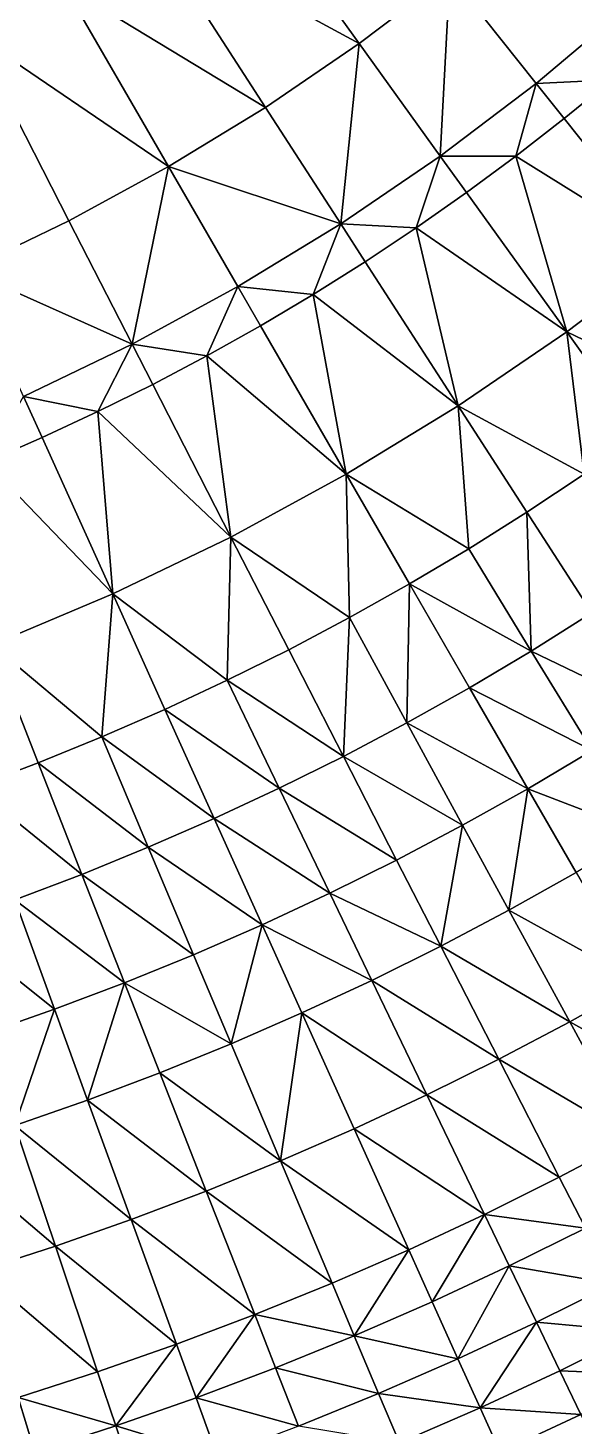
# Model space of a CAD drawing. Header units: millimetres. Extents: x -3750 to 5350, y -3750 to 3750.
# Drawn here: x 669 to 1035, y -2167 to -1229 of the extents above; entities that cross this region are included whole.
import ezdxf

# ---------------------------------------------------------------- set-up
doc = ezdxf.new("R2010")
doc.units = ezdxf.units.MM
doc.header["$MEASUREMENT"] = 0
doc.layers.add('MESH_3D', color=2, linetype='CONTINUOUS')

msp = doc.modelspace()

# ---------------------------------------------------------------- linework, layer by layer
at = {"layer": 'MESH_3D'}
for points in [[(925.34, 3634.04, 32500), (-2410.45, 2872.67, 32500), (3378.63, -1627.06, 32500)], [(925.34, 3634.04, 32500), (3378.63, -1627.06, 32500), (3634.04, -925.34, 32500)], [(3378.63, -1627.06, 32500), (-2410.45, 2872.67, 32500), (-1955.38, -3199.84, 32500)], [(692.95, -1200.22, -1040.35), (632.26, -1233.27, -1040.35), (563.35, -1098.86, -1086.87)], [(891.27, -1239.68, -989.8), (751.91, -1164.19, -1040.35), (809.01, -1125.26, -1040.35)], [(951.96, -1193.72, -989.8), (891.27, -1239.68, -989.8), (809.01, -1125.26, -1040.35)], [(828.37, -1282.57, -989.8), (692.95, -1200.22, -1040.35), (751.91, -1164.19, -1040.35)], [(891.27, -1239.68, -989.8), (828.37, -1282.57, -989.8), (751.91, -1164.19, -1040.35)], [(763.41, -1322.27, -989.8), (632.26, -1233.27, -1040.35), (692.95, -1200.22, -1040.35)], [(828.37, -1282.57, -989.8), (763.41, -1322.27, -989.8), (692.95, -1200.22, -1040.35)], [(945.54, -1315.16, -952.14), (891.27, -1239.68, -989.8), (951.96, -1193.72, -989.8)], [(1009.92, -1266.4, -952.14), (945.54, -1315.16, -952.14), (951.96, -1193.72, -989.8)], [(1071.79, -1214.48, -952.14), (1009.92, -1266.4, -952.14), (951.96, -1193.72, -989.8)], [(1071.79, -1214.48, -952.14), (1060.6, -1263.97, -939.08), (1009.92, -1266.4, -952.14)], [(696.55, -1358.67, -989.8), (627.96, -1391.71, -989.8), (632.26, -1233.27, -1040.35)], [(763.41, -1322.27, -989.8), (696.55, -1358.67, -989.8), (632.26, -1233.27, -1040.35)], [(878.81, -1360.66, -952.14), (828.37, -1282.57, -989.8), (891.27, -1239.68, -989.8)], [(945.54, -1315.16, -952.14), (878.81, -1360.66, -952.14), (891.27, -1239.68, -989.8)], [(1009.92, -1266.4, -952.14), (1060.6, -1263.97, -939.08), (1028.76, -1290.02, -939.08)], [(1100.51, -1380, -885.22), (1028.76, -1290.02, -939.08), (1060.6, -1263.97, -939.08)], [(1009.92, -1266.4, -952.14), (996.28, -1315.27, -939.08), (945.54, -1315.16, -952.14)], [(1009.92, -1266.4, -952.14), (1028.76, -1290.02, -939.08), (996.28, -1315.27, -939.08)], [(878.81, -1360.66, -952.14), (763.41, -1322.27, -989.8), (828.37, -1282.57, -989.8)], [(1100.51, -1380, -885.22), (996.28, -1315.27, -939.08), (1028.76, -1290.02, -939.08)], [(945.54, -1315.16, -952.14), (929.48, -1363.29, -939.08), (878.81, -1360.66, -952.14)], [(945.54, -1315.16, -952.14), (963.18, -1339.7, -939.08), (929.48, -1363.29, -939.08)], [(945.54, -1315.16, -952.14), (996.28, -1315.27, -939.08), (963.18, -1339.7, -939.08)], [(1030.36, -1433.14, -885.22), (963.18, -1339.7, -939.08), (996.28, -1315.27, -939.08)], [(1100.51, -1380, -885.22), (1030.36, -1433.14, -885.22), (996.28, -1315.27, -939.08)], [(738.96, -1441.4, -952.14), (696.55, -1358.67, -989.8), (763.41, -1322.27, -989.8)], [(809.89, -1402.77, -952.14), (738.96, -1441.4, -952.14), (763.41, -1322.27, -989.8)], [(878.81, -1360.66, -952.14), (809.89, -1402.77, -952.14), (763.41, -1322.27, -989.8)], [(1030.36, -1433.14, -885.22), (929.48, -1363.29, -939.08), (963.18, -1339.7, -939.08)], [(738.96, -1441.4, -952.14), (627.96, -1391.71, -989.8), (696.55, -1358.67, -989.8)], [(878.81, -1360.66, -952.14), (860.37, -1407.93, -939.08), (809.89, -1402.77, -952.14)], [(878.81, -1360.66, -952.14), (895.2, -1386.04, -939.08), (860.37, -1407.93, -939.08)], [(878.81, -1360.66, -952.14), (929.48, -1363.29, -939.08), (895.2, -1386.04, -939.08)], [(957.64, -1482.71, -885.22), (895.2, -1386.04, -939.08), (929.48, -1363.29, -939.08)], [(1030.36, -1433.14, -885.22), (957.64, -1482.71, -885.22), (929.48, -1363.29, -939.08)], [(957.64, -1482.71, -885.22), (860.37, -1407.93, -939.08), (895.2, -1386.04, -939.08)], [(1100.51, -1380, -885.22), (1117.04, -1474.7, -840.76), (1030.36, -1433.14, -885.22)], [(738.96, -1441.4, -952.14), (666.19, -1476.44, -952.14), (627.96, -1391.71, -989.8)], [(809.89, -1402.77, -952.14), (789.12, -1449.07, -939.08), (738.96, -1441.4, -952.14)], [(809.89, -1402.77, -952.14), (825, -1428.94, -939.08), (789.12, -1449.07, -939.08)], [(809.89, -1402.77, -952.14), (860.37, -1407.93, -939.08), (825, -1428.94, -939.08)], [(882.54, -1528.61, -885.22), (825, -1428.94, -939.08), (860.37, -1407.93, -939.08)], [(957.64, -1482.71, -885.22), (882.54, -1528.61, -885.22), (860.37, -1407.93, -939.08)], [(882.54, -1528.61, -885.22), (789.12, -1449.07, -939.08), (825, -1428.94, -939.08)], [(1030.36, -1433.14, -885.22), (1042.14, -1528.54, -840.76), (957.64, -1482.71, -885.22)], [(1030.36, -1433.14, -885.22), (1079.93, -1502.09, -840.76), (1042.14, -1528.54, -840.76)], [(1030.36, -1433.14, -885.22), (1117.04, -1474.7, -840.76), (1079.93, -1502.09, -840.76)], [(738.96, -1441.4, -952.14), (715.91, -1486.6, -939.08), (666.19, -1476.44, -952.14)], [(738.96, -1441.4, -952.14), (752.75, -1468.29, -939.08), (715.91, -1486.6, -939.08)], [(738.96, -1441.4, -952.14), (789.12, -1449.07, -939.08), (752.75, -1468.29, -939.08)], [(805.25, -1570.7, -885.22), (752.75, -1468.29, -939.08), (789.12, -1449.07, -939.08)], [(882.54, -1528.61, -885.22), (805.25, -1570.7, -885.22), (789.12, -1449.07, -939.08)], [(805.25, -1570.7, -885.22), (715.91, -1486.6, -939.08), (752.75, -1468.29, -939.08)], [(666.19, -1476.44, -952.14), (678.62, -1503.98, -939.08), (640.92, -1520.44, -939.08)], [(666.19, -1476.44, -952.14), (715.91, -1486.6, -939.08), (678.62, -1503.98, -939.08)], [(725.96, -1608.88, -885.22), (678.62, -1503.98, -939.08), (715.91, -1486.6, -939.08)], [(805.25, -1570.7, -885.22), (725.96, -1608.88, -885.22), (715.91, -1486.6, -939.08)], [(957.64, -1482.71, -885.22), (964.66, -1578.59, -840.76), (882.54, -1528.61, -885.22)], [(957.64, -1482.71, -885.22), (1003.71, -1554.05, -840.76), (964.66, -1578.59, -840.76)], [(957.64, -1482.71, -885.22), (1042.14, -1528.54, -840.76), (1003.71, -1554.05, -840.76)], [(725.96, -1608.88, -885.22), (640.92, -1520.44, -939.08), (678.62, -1503.98, -939.08)], [(725.96, -1608.88, -885.22), (644.86, -1643.07, -885.22), (640.92, -1520.44, -939.08)], [(882.54, -1528.61, -885.22), (884.77, -1624.71, -840.76), (805.25, -1570.7, -885.22)], [(882.54, -1528.61, -885.22), (925, -1602.15, -840.76), (884.77, -1624.71, -840.76)], [(882.54, -1528.61, -885.22), (964.66, -1578.59, -840.76), (925, -1602.15, -840.76)], [(1047.32, -1621.57, -794.3), (1003.71, -1554.05, -840.76), (1042.14, -1528.54, -840.76)], [(1006.57, -1647.17, -794.3), (964.66, -1578.59, -840.76), (1003.71, -1554.05, -840.76)], [(1047.32, -1621.57, -794.3), (1006.57, -1647.17, -794.3), (1003.71, -1554.05, -840.76)], [(805.25, -1570.7, -885.22), (802.68, -1666.79, -840.76), (725.96, -1608.88, -885.22)], [(805.25, -1570.7, -885.22), (843.99, -1646.26, -840.76), (802.68, -1666.79, -840.76)], [(805.25, -1570.7, -885.22), (884.77, -1624.71, -840.76), (843.99, -1646.26, -840.76)], [(1006.57, -1647.17, -794.3), (925, -1602.15, -840.76), (964.66, -1578.59, -840.76)], [(923.21, -1695.3, -794.3), (884.77, -1624.71, -840.76), (925, -1602.15, -840.76)], [(965.19, -1671.76, -794.3), (923.21, -1695.3, -794.3), (925, -1602.15, -840.76)], [(1006.57, -1647.17, -794.3), (965.19, -1671.76, -794.3), (925, -1602.15, -840.76)], [(725.96, -1608.88, -885.22), (718.6, -1704.73, -840.76), (644.86, -1643.07, -885.22)], [(725.96, -1608.88, -885.22), (760.88, -1686.29, -840.76), (718.6, -1704.73, -840.76)], [(725.96, -1608.88, -885.22), (802.68, -1666.79, -840.76), (760.88, -1686.29, -840.76)], [(1089.74, -1687.25, -744.25), (1006.57, -1647.17, -794.3), (1047.32, -1621.57, -794.3)], [(3378.63, -1627.06, 32500), (-1955.38, -3199.84, 32500), (-1542.33, -3418.15, 32500)], [(3378.63, -1627.06, 32500), (-1542.33, -3418.15, 32500), (-558.91, -3708.12, 32500)], [(3378.63, -1627.06, 32500), (-558.91, -3708.12, 32500), (2550.65, -2748.94, 32500)], [(880.66, -1717.79, -794.3), (843.99, -1646.26, -840.76), (884.77, -1624.71, -840.76)], [(923.21, -1695.3, -794.3), (880.66, -1717.79, -794.3), (884.77, -1624.71, -840.76)], [(644.86, -1643.07, -885.22), (675.88, -1722.12, -840.76), (632.74, -1738.43, -840.76)], [(644.86, -1643.07, -885.22), (718.6, -1704.73, -840.76), (675.88, -1722.12, -840.76)], [(880.66, -1717.79, -794.3), (802.68, -1666.79, -840.76), (843.99, -1646.26, -840.76)], [(1047.34, -1713.9, -744.25), (965.19, -1671.76, -794.3), (1006.57, -1647.17, -794.3)], [(1089.74, -1687.25, -744.25), (1047.34, -1713.9, -744.25), (1006.57, -1647.17, -794.3)], [(837.56, -1739.21, -794.3), (760.88, -1686.29, -840.76), (802.68, -1666.79, -840.76)], [(880.66, -1717.79, -794.3), (837.56, -1739.21, -794.3), (802.68, -1666.79, -840.76)], [(1004.29, -1739.47, -744.25), (923.21, -1695.3, -794.3), (965.19, -1671.76, -794.3)], [(1047.34, -1713.9, -744.25), (1004.29, -1739.47, -744.25), (965.19, -1671.76, -794.3)], [(793.94, -1759.55, -794.3), (718.6, -1704.73, -840.76), (760.88, -1686.29, -840.76)], [(837.56, -1739.21, -794.3), (793.94, -1759.55, -794.3), (760.88, -1686.29, -840.76)], [(960.61, -1763.97, -744.25), (880.66, -1717.79, -794.3), (923.21, -1695.3, -794.3)], [(1004.29, -1739.47, -744.25), (960.61, -1763.97, -744.25), (923.21, -1695.3, -794.3)], [(749.83, -1778.8, -794.3), (675.88, -1722.12, -840.76), (718.6, -1704.73, -840.76)], [(793.94, -1759.55, -794.3), (749.83, -1778.8, -794.3), (718.6, -1704.73, -840.76)], [(1081.13, -1769.19, -698.41), (1004.29, -1739.47, -744.25), (1047.34, -1713.9, -744.25)], [(705.25, -1796.94, -794.3), (632.74, -1738.43, -840.76), (675.88, -1722.12, -840.76)], [(749.83, -1778.8, -794.3), (705.25, -1796.94, -794.3), (675.88, -1722.12, -840.76)], [(916.33, -1787.37, -744.25), (837.56, -1739.21, -794.3), (880.66, -1717.79, -794.3)], [(960.61, -1763.97, -744.25), (916.33, -1787.37, -744.25), (880.66, -1717.79, -794.3)], [(705.25, -1796.94, -794.3), (660.23, -1813.96, -794.3), (632.74, -1738.43, -840.76)], [(871.49, -1809.66, -744.25), (793.94, -1759.55, -794.3), (837.56, -1739.21, -794.3)], [(916.33, -1787.37, -744.25), (871.49, -1809.66, -744.25), (837.56, -1739.21, -794.3)], [(991.6, -1820.88, -698.41), (960.61, -1763.97, -744.25), (1004.29, -1739.47, -744.25)], [(1036.69, -1795.6, -698.41), (991.6, -1820.88, -698.41), (1004.29, -1739.47, -744.25)], [(1081.13, -1769.19, -698.41), (1036.69, -1795.6, -698.41), (1004.29, -1739.47, -744.25)], [(826.1, -1830.82, -744.25), (749.83, -1778.8, -794.3), (793.94, -1759.55, -794.3)], [(871.49, -1809.66, -744.25), (826.1, -1830.82, -744.25), (793.94, -1759.55, -794.3)], [(945.9, -1845.04, -698.41), (916.33, -1787.37, -744.25), (960.61, -1763.97, -744.25)], [(991.6, -1820.88, -698.41), (945.9, -1845.04, -698.41), (960.61, -1763.97, -744.25)], [(780.2, -1850.85, -744.25), (705.25, -1796.94, -794.3), (749.83, -1778.8, -794.3)], [(826.1, -1830.82, -744.25), (780.2, -1850.85, -744.25), (749.83, -1778.8, -794.3)], [(945.9, -1845.04, -698.41), (871.49, -1809.66, -744.25), (916.33, -1787.37, -744.25)], [(733.81, -1869.73, -744.25), (660.23, -1813.96, -794.3), (705.25, -1796.94, -794.3)], [(780.2, -1850.85, -744.25), (733.81, -1869.73, -744.25), (705.25, -1796.94, -794.3)], [(1079.34, -1869.46, -630.5), (991.6, -1820.88, -698.41), (1036.69, -1795.6, -698.41)], [(899.6, -1868.05, -698.41), (826.1, -1830.82, -744.25), (871.49, -1809.66, -744.25)], [(945.9, -1845.04, -698.41), (899.6, -1868.05, -698.41), (871.49, -1809.66, -744.25)], [(686.97, -1887.44, -744.25), (614.8, -1829.86, -794.3), (660.23, -1813.96, -794.3)], [(733.81, -1869.73, -744.25), (686.97, -1887.44, -744.25), (660.23, -1813.96, -794.3)], [(1032.39, -1895.79, -630.5), (945.9, -1845.04, -698.41), (991.6, -1820.88, -698.41)], [(1079.34, -1869.46, -630.5), (1032.39, -1895.79, -630.5), (991.6, -1820.88, -698.41)], [(686.97, -1887.44, -744.25), (639.7, -1903.98, -744.25), (614.8, -1829.86, -794.3)], [(805.37, -1910.57, -698.41), (780.2, -1850.85, -744.25), (826.1, -1830.82, -744.25)], [(852.75, -1889.89, -698.41), (805.37, -1910.57, -698.41), (826.1, -1830.82, -744.25)], [(899.6, -1868.05, -698.41), (852.75, -1889.89, -698.41), (826.1, -1830.82, -744.25)], [(984.81, -1920.94, -630.5), (899.6, -1868.05, -698.41), (945.9, -1845.04, -698.41)], [(1032.39, -1895.79, -630.5), (984.81, -1920.94, -630.5), (945.9, -1845.04, -698.41)], [(805.37, -1910.57, -698.41), (733.81, -1869.73, -744.25), (780.2, -1850.85, -744.25)], [(709.14, -1948.34, -698.41), (686.97, -1887.44, -744.25), (733.81, -1869.73, -744.25)], [(757.49, -1930.05, -698.41), (709.14, -1948.34, -698.41), (733.81, -1869.73, -744.25)], [(805.37, -1910.57, -698.41), (757.49, -1930.05, -698.41), (733.81, -1869.73, -744.25)], [(936.61, -1944.9, -630.5), (852.75, -1889.89, -698.41), (899.6, -1868.05, -698.41)], [(984.81, -1920.94, -630.5), (936.61, -1944.9, -630.5), (899.6, -1868.05, -698.41)], [(1123.81, -1946.5, -547.31), (1032.39, -1895.79, -630.5), (1079.34, -1869.46, -630.5)], [(660.34, -1965.41, -698.41), (639.7, -1903.98, -744.25), (686.97, -1887.44, -744.25)], [(709.14, -1948.34, -698.41), (660.34, -1965.41, -698.41), (686.97, -1887.44, -744.25)], [(838.5, -1989.16, -630.5), (805.37, -1910.57, -698.41), (852.75, -1889.89, -698.41)], [(887.83, -1967.64, -630.5), (838.5, -1989.16, -630.5), (852.75, -1889.89, -698.41)], [(936.61, -1944.9, -630.5), (887.83, -1967.64, -630.5), (852.75, -1889.89, -698.41)], [(1074.94, -1973.91, -547.31), (984.81, -1920.94, -630.5), (1032.39, -1895.79, -630.5)], [(1123.81, -1946.5, -547.31), (1074.94, -1973.91, -547.31), (1032.39, -1895.79, -630.5)], [(838.5, -1989.16, -630.5), (757.49, -1930.05, -698.41), (805.37, -1910.57, -698.41)], [(1025.39, -2000.1, -547.31), (936.61, -1944.9, -630.5), (984.81, -1920.94, -630.5)], [(1074.94, -1973.91, -547.31), (1025.39, -2000.1, -547.31), (984.81, -1920.94, -630.5)], [(788.65, -2009.45, -630.5), (709.14, -1948.34, -698.41), (757.49, -1930.05, -698.41)], [(838.5, -1989.16, -630.5), (788.65, -2009.45, -630.5), (757.49, -1930.05, -698.41)], [(738.31, -2028.49, -630.5), (660.34, -1965.41, -698.41), (709.14, -1948.34, -698.41)], [(788.65, -2009.45, -630.5), (738.31, -2028.49, -630.5), (709.14, -1948.34, -698.41)], [(975.21, -2025.04, -547.31), (887.83, -1967.64, -630.5), (936.61, -1944.9, -630.5)], [(1025.39, -2000.1, -547.31), (975.21, -2025.04, -547.31), (936.61, -1944.9, -630.5)], [(687.51, -2046.26, -630.5), (611.14, -1981.26, -698.41), (660.34, -1965.41, -698.41)], [(738.31, -2028.49, -630.5), (687.51, -2046.26, -630.5), (660.34, -1965.41, -698.41)], [(924.42, -2048.72, -547.31), (838.5, -1989.16, -630.5), (887.83, -1967.64, -630.5)], [(975.21, -2025.04, -547.31), (924.42, -2048.72, -547.31), (887.83, -1967.64, -630.5)], [(1042.87, -2034.2, -506.08), (1025.39, -2000.1, -547.31), (1074.94, -1973.91, -547.31)], [(687.51, -2046.26, -630.5), (636.28, -2062.77, -630.5), (611.14, -1981.26, -698.41)], [(873.06, -2071.13, -547.31), (788.65, -2009.45, -630.5), (838.5, -1989.16, -630.5)], [(924.42, -2048.72, -547.31), (873.06, -2071.13, -547.31), (838.5, -1989.16, -630.5)], [(1042.87, -2034.2, -506.08), (975.21, -2025.04, -547.31), (1025.39, -2000.1, -547.31)], [(821.15, -2092.25, -547.31), (738.31, -2028.49, -630.5), (788.65, -2009.45, -630.5)], [(873.06, -2071.13, -547.31), (821.15, -2092.25, -547.31), (788.65, -2009.45, -630.5)], [(940.18, -2083.65, -506.08), (924.42, -2048.72, -547.31), (975.21, -2025.04, -547.31)], [(991.83, -2059.56, -506.08), (940.18, -2083.65, -506.08), (975.21, -2025.04, -547.31)], [(1042.87, -2034.2, -506.08), (991.83, -2059.56, -506.08), (975.21, -2025.04, -547.31)], [(768.73, -2112.08, -547.31), (687.51, -2046.26, -630.5), (738.31, -2028.49, -630.5)], [(821.15, -2092.25, -547.31), (768.73, -2112.08, -547.31), (738.31, -2028.49, -630.5)], [(1062.03, -2071.57, -455.71), (991.83, -2059.56, -506.08), (1042.87, -2034.2, -506.08)], [(715.84, -2130.58, -547.31), (636.28, -2062.77, -630.5), (687.51, -2046.26, -630.5)], [(768.73, -2112.08, -547.31), (715.84, -2130.58, -547.31), (687.51, -2046.26, -630.5)], [(887.94, -2106.44, -506.08), (873.06, -2071.13, -547.31), (924.42, -2048.72, -547.31)], [(940.18, -2083.65, -506.08), (887.94, -2106.44, -506.08), (924.42, -2048.72, -547.31)], [(715.84, -2130.58, -547.31), (662.5, -2147.77, -547.31), (636.28, -2062.77, -630.5)], [(957.45, -2121.93, -455.71), (940.18, -2083.65, -506.08), (991.83, -2059.56, -506.08)], [(1010.06, -2097.4, -455.71), (957.45, -2121.93, -455.71), (991.83, -2059.56, -506.08)], [(1062.03, -2071.57, -455.71), (1010.06, -2097.4, -455.71), (991.83, -2059.56, -506.08)], [(887.94, -2106.44, -506.08), (821.15, -2092.25, -547.31), (873.06, -2071.13, -547.31)], [(1078.45, -2103.59, -406.77), (1010.06, -2097.4, -455.71), (1062.03, -2071.57, -455.71)], [(957.45, -2121.93, -455.71), (887.94, -2106.44, -506.08), (940.18, -2083.65, -506.08)], [(781.84, -2148.08, -506.08), (768.73, -2112.08, -547.31), (821.15, -2092.25, -547.31)], [(835.15, -2127.92, -506.08), (781.84, -2148.08, -506.08), (821.15, -2092.25, -547.31)], [(887.94, -2106.44, -506.08), (835.15, -2127.92, -506.08), (821.15, -2092.25, -547.31)], [(972.25, -2154.73, -406.77), (957.45, -2121.93, -455.71), (1010.06, -2097.4, -455.71)], [(1025.67, -2129.82, -406.77), (972.25, -2154.73, -406.77), (1010.06, -2097.4, -455.71)], [(1078.45, -2103.59, -406.77), (1025.67, -2129.82, -406.77), (1010.06, -2097.4, -455.71)], [(904.25, -2145.14, -455.71), (835.15, -2127.92, -506.08), (887.94, -2106.44, -506.08)], [(957.45, -2121.93, -455.71), (904.25, -2145.14, -455.71), (887.94, -2106.44, -506.08)], [(1093.37, -2132.69, -355.73), (1025.67, -2129.82, -406.77), (1078.45, -2103.59, -406.77)], [(728.04, -2166.91, -506.08), (715.84, -2130.58, -547.31), (768.73, -2112.08, -547.31)], [(781.84, -2148.08, -506.08), (728.04, -2166.91, -506.08), (768.73, -2112.08, -547.31)], [(850.49, -2167.02, -455.71), (781.84, -2148.08, -506.08), (835.15, -2127.92, -506.08)], [(904.25, -2145.14, -455.71), (850.49, -2167.02, -455.71), (835.15, -2127.92, -506.08)], [(972.25, -2154.73, -406.77), (904.25, -2145.14, -455.71), (957.45, -2121.93, -455.71)], [(728.04, -2166.91, -506.08), (662.5, -2147.77, -547.31), (715.84, -2130.58, -547.31)], [(1039.86, -2159.29, -355.73), (972.25, -2154.73, -406.77), (1025.67, -2129.82, -406.77)], [(1093.37, -2132.69, -355.73), (1039.86, -2159.29, -355.73), (1025.67, -2129.82, -406.77)], [(918.23, -2178.3, -406.77), (850.49, -2167.02, -455.71), (904.25, -2145.14, -455.71)], [(972.25, -2154.73, -406.77), (918.23, -2178.3, -406.77), (904.25, -2145.14, -455.71)], [(673.79, -2184.38, -506.08), (619.13, -2200.5, -506.08), (662.5, -2147.77, -547.31)], [(728.04, -2166.91, -506.08), (673.79, -2184.38, -506.08), (662.5, -2147.77, -547.31)], [(796.2, -2187.55, -455.71), (728.04, -2166.91, -506.08), (781.84, -2148.08, -506.08)], [(850.49, -2167.02, -455.71), (796.2, -2187.55, -455.71), (781.84, -2148.08, -506.08)], [(985.7, -2184.54, -355.73), (918.23, -2178.3, -406.77), (972.25, -2154.73, -406.77)], [(1039.86, -2159.29, -355.73), (985.7, -2184.54, -355.73), (972.25, -2154.73, -406.77)], [(1052.18, -2184.88, -303.82), (985.7, -2184.54, -355.73), (1039.86, -2159.29, -355.73)], [(741.42, -2206.72, -455.71), (673.79, -2184.38, -506.08), (728.04, -2166.91, -506.08)], [(796.2, -2187.55, -455.71), (741.42, -2206.72, -455.71), (728.04, -2166.91, -506.08)]]:
    msp.add_3dface(points, dxfattribs=at)

doc.saveas('drawing.dxf')
